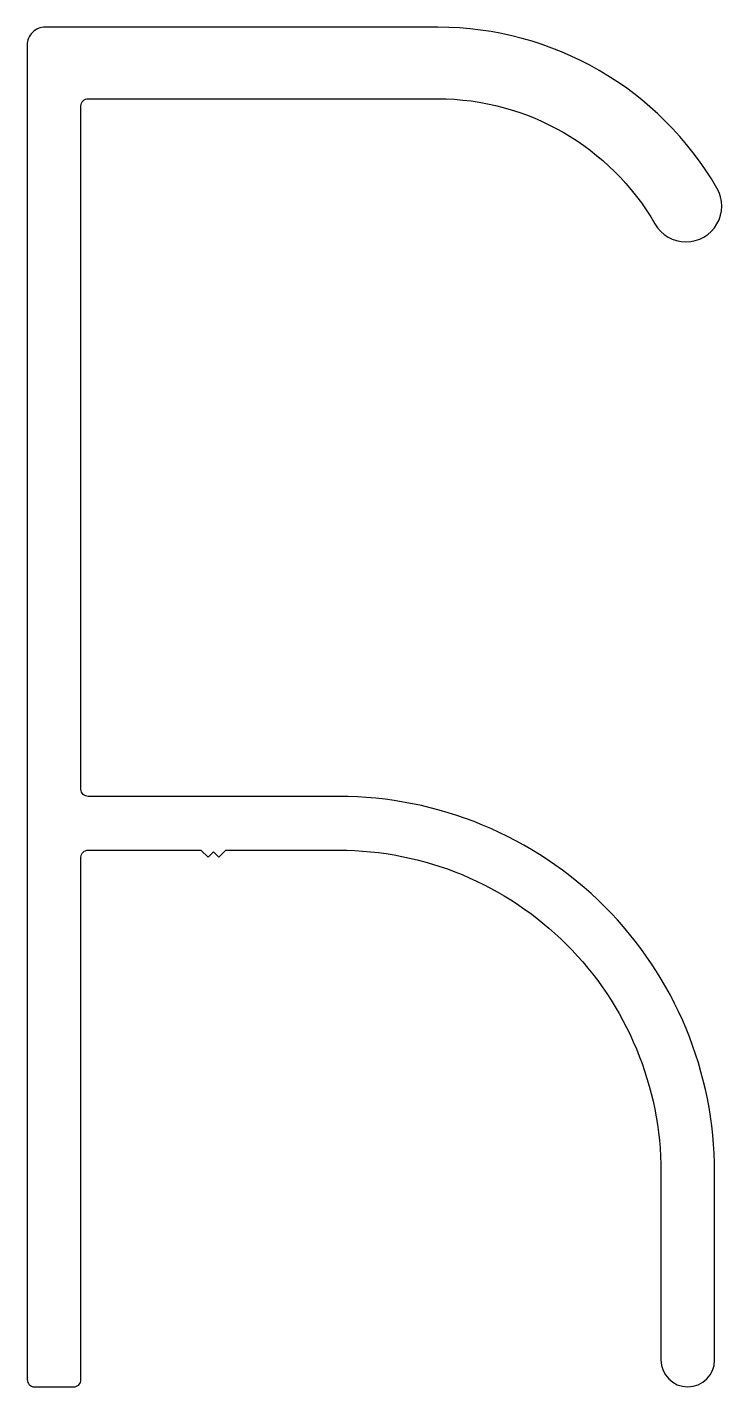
# Model space of a CAD drawing. Extents: x 956.1 to 975.5, y -17.4 to 20.6.
import ezdxf

# ---------------------------------------------------------------- set-up
doc = ezdxf.new("R2010")
doc.units = 0
doc.header["$LTSCALE"] = 15
doc.layers.get('0').update_dxf_attribs({"linetype": 'CONTINUOUS'})

msp = doc.modelspace()

# ---------------------------------------------------------------- linework, layer by layer
at = {"color": 0, "linetype": 'BYBLOCK'}
msp.add_lwpolyline([(961.652, -2.394), (964.802, -2.394, -0.414214), (973.802, -11.394), (973.802, -16.644, 1), (975.302, -16.644), (975.302, -11.394, 0.414214), (964.802, -0.894), (957.802, -0.894, -0.414214), (957.602, -0.694), (957.602, 18.406, -0.414214), (957.802, 18.606), (967.574, 18.606, -0.267949), (973.636, 15.106, 0.267949), (974.502, 14.606), (974.502, 14.606, 0.57735), (975.368, 16.106, 0.267949), (967.574, 20.606), (956.602, 20.606, 0.414214), (956.102, 20.106), (956.102, -17.194, 0.414214), (956.302, -17.394), (957.402, -17.394, 0.414214), (957.602, -17.194), (957.602, -2.594, -0.414214), (957.802, -2.394), (960.952, -2.394), (961.152, -2.594), (961.302, -2.444), (961.452, -2.594)], format="xyb", close=True, dxfattribs=at)

doc.saveas('drawing.dxf')
